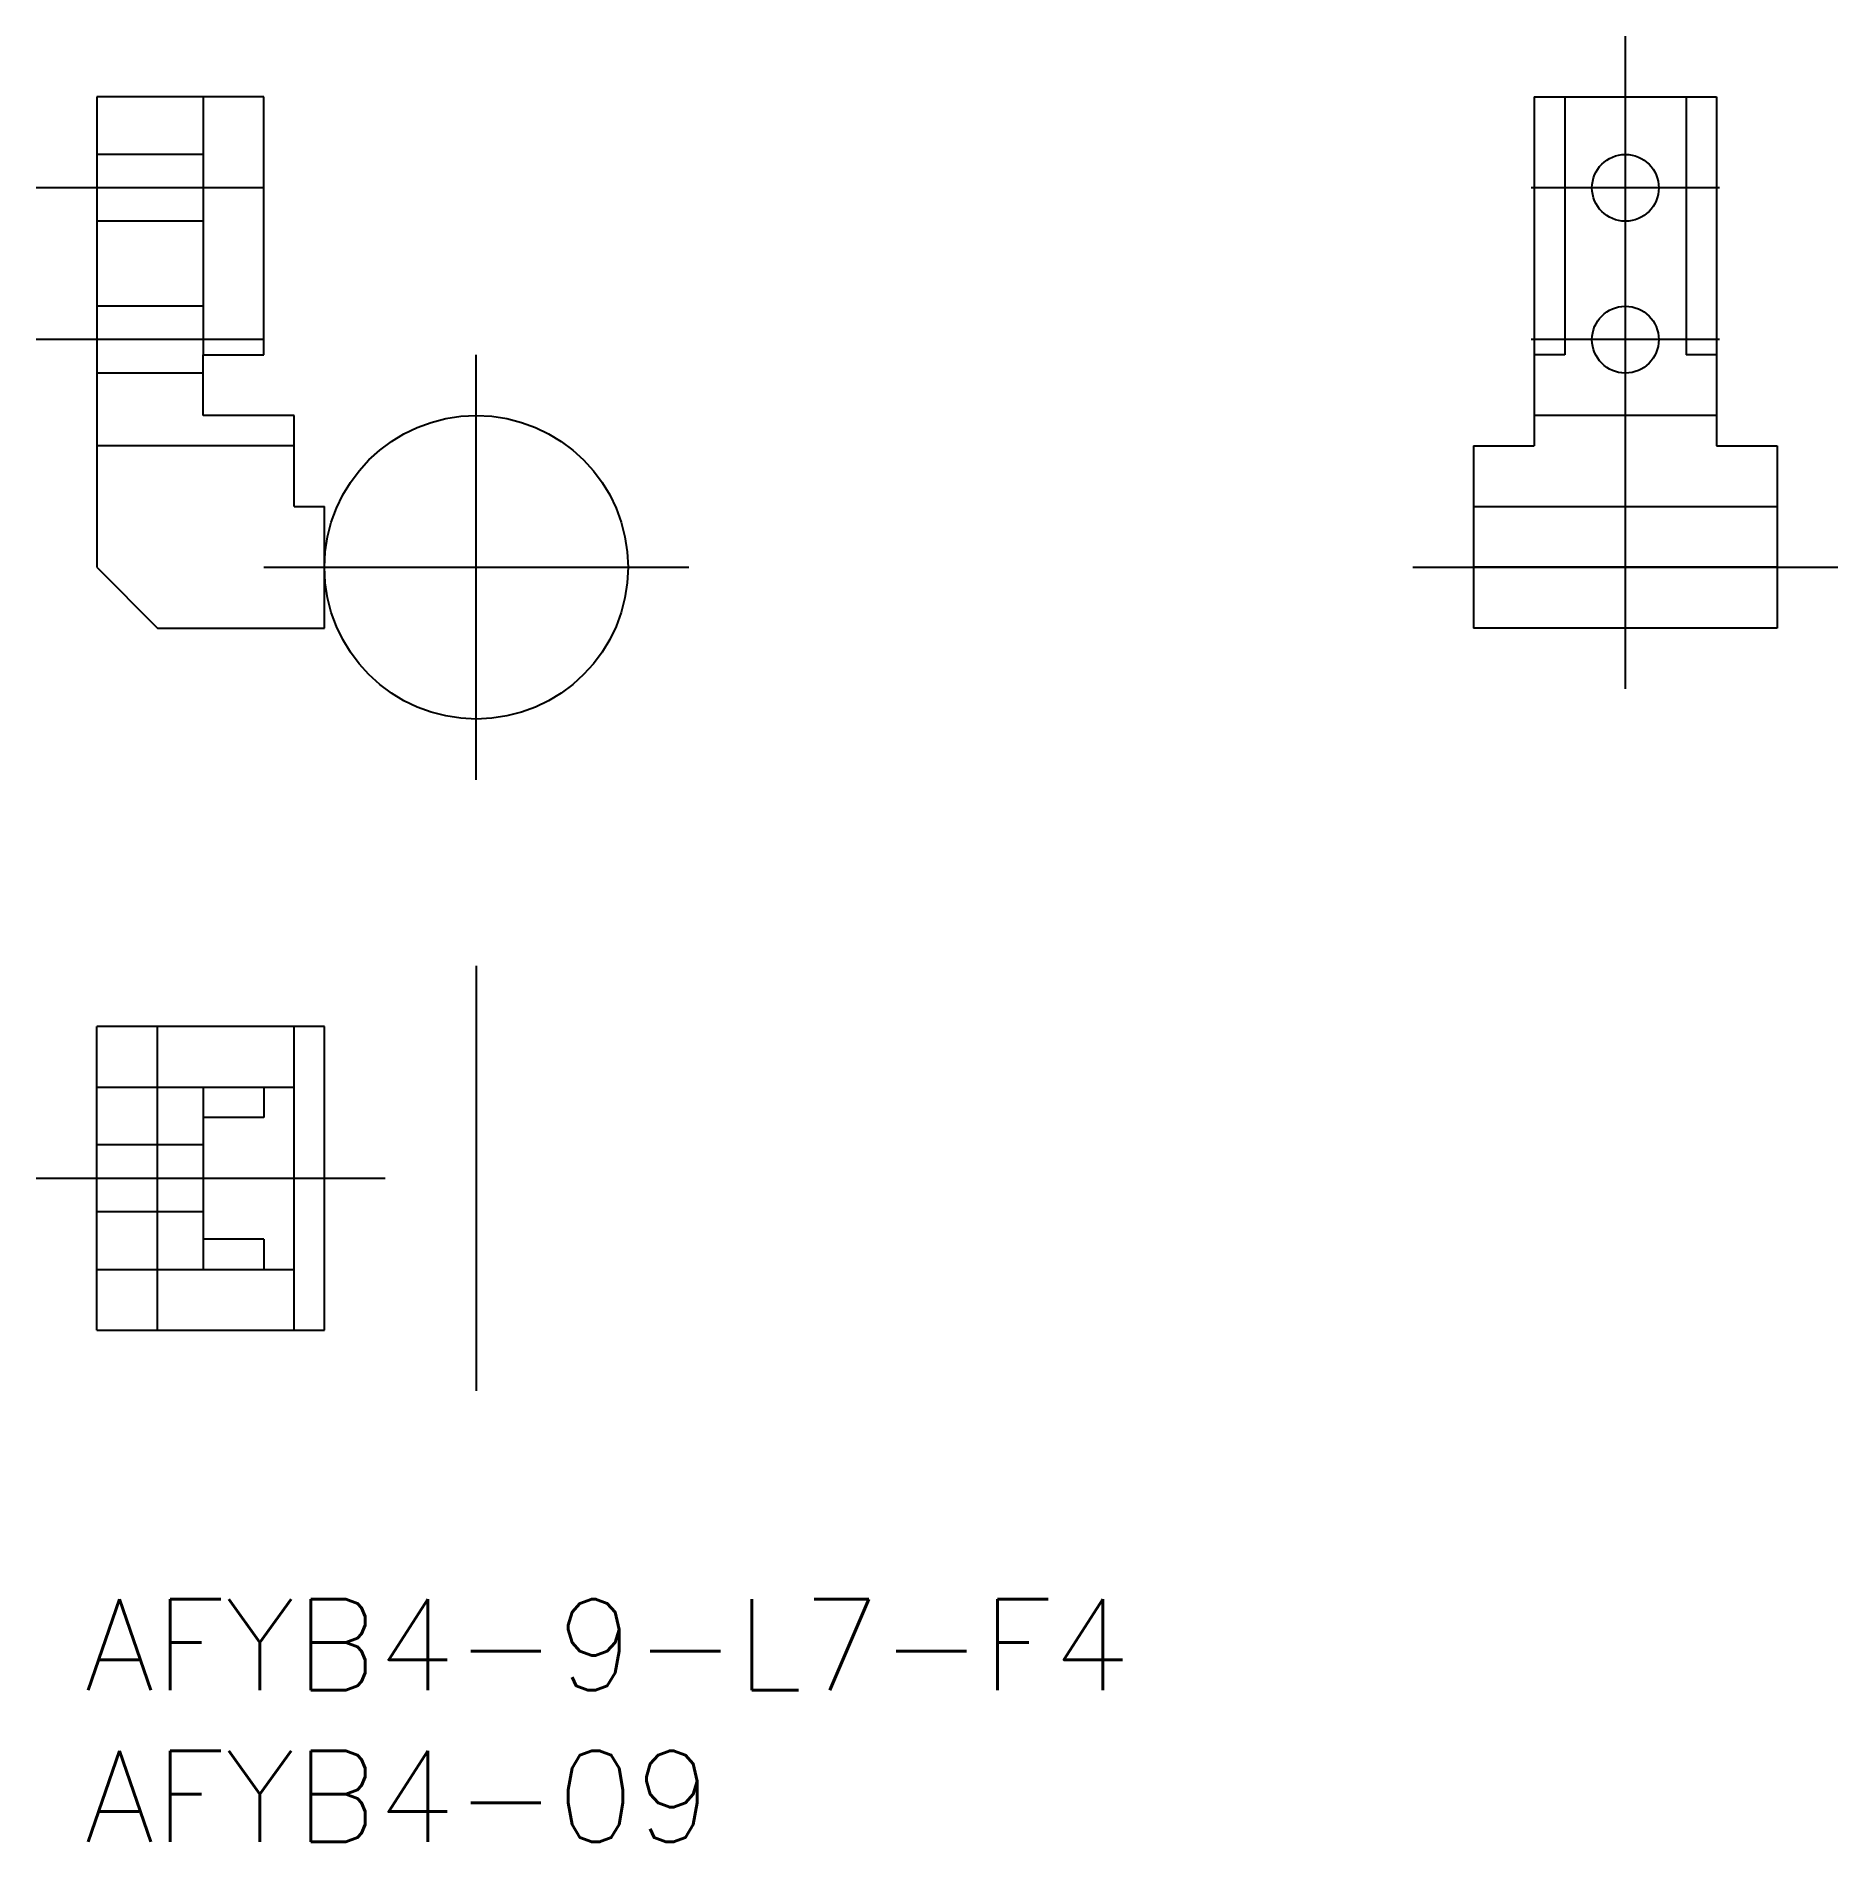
# Model space of a CAD drawing. Extents: x -14.5 to 44.9, y -42 to 17.5.
import ezdxf

# ---------------------------------------------------------------- set-up
doc = ezdxf.new("R2010")
doc.units = 0
for name, pattern in [('CENTER', [50.8, 31.75, -6.35, 6.35, -6.35]), ('DASHED', [19.05, 12.7, -6.35]), ('PHANTOM', [63.5, 31.75, -6.35, 6.35, -6.35, 6.35, -6.35])]:
    doc.linetypes.add(name, pattern=pattern)
doc.layers.get('0').update_dxf_attribs({"linetype": 'CONTINUOUS'})
doc.layers.add('CENTER', color=1, linetype='CENTER')
doc.styles.get("Standard").update_dxf_attribs({"font": 'txt.shx', "height": 3, "bigfont": 'bigfont.shx'})

msp = doc.modelspace()

# ---------------------------------------------------------------- linework, layer by layer
at = {"color": 7, "linetype": 'CONTINUOUS'}
for p, q in [((-12.5, 15.5), (-12.5, 0)), ((-7, 15.5), (-12.5, 15.5)), ((-7, 7), (-7, 15.5)), ((34.855, 15.5), (40.855, 15.5)), ((34.855, 15.5), (34.855, 4)), ((35.855, 15.5), (35.855, 7)), ((39.855, 15.5), (39.855, 7)), ((40.855, 15.5), (40.855, 4)), ((-9, 7), (-7, 7)), ((-9, 5), (-9, 7)), ((35.855, 7), (34.855, 7)), ((40.855, 7), (39.855, 7)), ((-6, 5), (-9, 5)), ((-6, 2), (-6, 5)), ((40.855, 5), (34.855, 5)), ((-6, 4), (-12.5, 4)), ((32.855, 4), (32.855, -2)), ((32.855, 4), (34.855, 4)), ((40.855, 4), (42.855, 4)), ((42.855, 4), (42.855, -2)), ((-6, 2), (-5, 2)), ((-5, -2), (-5, 2)), ((32.855, 2), (42.855, 2)), ((-12.5, 0), (-10.5, -2)), ((-10.5, -2), (-5, -2)), ((42.855, -2), (32.855, -2)), ((-5, -15.131), (-12.5, -15.131)), ((-12.5, -25.131), (-12.5, -15.131)), ((-10.5, -25.131), (-10.5, -15.131)), ((-5, -25.131), (-5, -15.131)), ((-12.5, -25.131), (-5, -25.131))]:
    msp.add_line(p, q, dxfattribs=at)
at = {"color": 3, "linetype": 'DASHED'}
for p, q in [((-9, 15.5), (-9, 7)), ((-9, 13.6), (-12.5, 13.6)), ((-9, 11.4), (-12.5, 11.4)), ((-9, 8.6), (-12.5, 8.6)), ((-9, 6.4), (-12.5, 6.4)), ((42.855, 0), (32.855, 0)), ((-6, -25.131), (-6, -15.131)), ((-12.5, -17.131), (-6, -17.131)), ((-9, -17.131), (-9, -18.131)), ((-7, -17.131), (-7, -18.131)), ((-7, -18.131), (-9, -18.131)), ((-9, -18.131), (-9, -22.131)), ((-9, -19.031), (-12.5, -19.031)), ((-9, -21.231), (-12.5, -21.231)), ((-7, -22.131), (-9, -22.131)), ((-9, -22.131), (-9, -23.131)), ((-7, -22.131), (-7, -23.131)), ((-12.5, -23.131), (-6, -23.131))]:
    msp.add_line(p, q, dxfattribs=at)
at = {"color": 7, "linetype": 'CONTINUOUS'}
for centre in [(37.855, 12.5), (37.855, 7.5)]:
    msp.add_circle(centre, 1.1, dxfattribs=at)
at = {"color": 3, "linetype": 'PHANTOM'}
msp.add_circle((0, 0), 5, dxfattribs=at)
at = {"layer": 'CENTER', "color": 1, "linetype": 'CENTER'}
for p, q in [((37.855, -4), (37.855, 17.5)), ((-7, 12.5), (-14.5, 12.5)), ((40.955, 12.5), (34.755, 12.5)), ((-7, 7.5), (-14.5, 7.5)), ((40.955, 7.5), (34.755, 7.5)), ((0, -7), (0, 7)), ((-7, 0), (7, 0)), ((30.855, 0), (44.855, 0)), ((0, -13.131), (0, -27.131)), ((-3, -20.131), (-14.5, -20.131))]:
    msp.add_line(p, q, dxfattribs=at)

# ---------------------------------------------------------------- texts
at = {"color": 7, "linetype": 'CONTINUOUS'}
for s, p in [('AFYB4-9-L7-F4', (-12.912, -36.991)), ('AFYB4-09', (-12.912, -41.991))]:
    msp.add_text(s, height=3, dxfattribs=at).set_placement(p)

doc.saveas('drawing.dxf')
